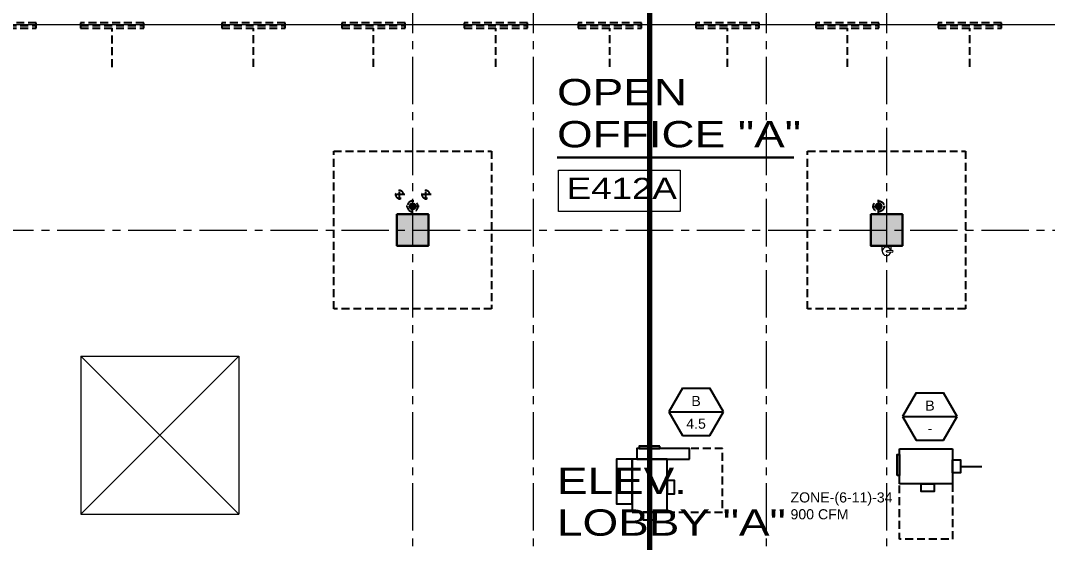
# Model space of a CAD drawing. Header units: inches. Extents: x -26012 to 27, y -3347 to 2082.
# Drawn here: x -23159 to -22379, y 1137 to 1533 of the extents above; entities that cross this region are included whole.
import ezdxf
from ezdxf.enums import TextEntityAlignment as Align

# ---------------------------------------------------------------- set-up
doc = ezdxf.new("R2010")
doc.units = ezdxf.units.IN
doc.header["$LTSCALE"] = 48
doc.header["$MEASUREMENT"] = 0
for name, pattern in [('A_Column Grid$0$CENTER2', [1.125, 0.75, -0.125, 0.125, -0.125]), ('HIDDEN2', [0.1875, 0.125, -0.0625]), ('Matchline$0$DASHED', [0.75, 0.5, -0.25]), ('NB - 5th floor_plan$0$HIDDEN2', [0.1875, 0.125, -0.0625])]:
    doc.linetypes.add(name, pattern=pattern)
for name, color, linetype in [('A104$0$A-ANNO-PATT-2-12', 8, 'Continuous'), ('A104$0$A-AREA-IDEN', 8, 'Continuous'), ('A104$0$A-COLS-COL2-12', 8, 'Continuous'), ('A104$0$A-EQPM-FEC', 8, 'Continuous'), ('A104$0$A-FLOR-SLAB', 8, 'Continuous'), ('A104$0$A-Roof-leader', 8, 'Continuous'), ('A104$0$tower crane', 8, 'Continuous'), ('A_Column Grid$0$A-GRID-GRD1-15', 8, 'A_Column Grid$0$CENTER2'), ('CLEAR', 1, 'HIDDEN2'), ('HAEQUIP', 94, 'Continuous'), ('M-HVAC-anno', 6, 'Continuous'), ('M-HVAC-blck', 6, 'Continuous'), ('M-HVAC-clrn', 1, 'HIDDEN2'), ('M-HVAC-eqpm-fptd', 94, 'Continuous'), ('M-HVAC-Flex', 5, 'Continuous'), ('M-HVAC-FUTR', 4, 'HIDDEN2'), ('M-HVAC-supp', 93, 'Continuous'), ('M-HVAC-Term-Supp', 92, 'Continuous'), ('M-HVAC-TEXT', 6, 'Continuous'), ('Matchline$0$Match Line', 5, 'Matchline$0$DASHED'), ('NB - 5th floor_plan$0$STCCOLS1', 1, 'NB - 5th floor_plan$0$HIDDEN2'), ('NB - 5th floor_plan$0$STDROPS', 1, 'NB - 5th floor_plan$0$HIDDEN2'), ('NB - 5th floor_plan$0$STWETSTACK', 1, 'NB - 5th floor_plan$0$HIDDEN2'), ('XREF', 8, 'Continuous')]:
    doc.layers.add(name, color=color, linetype=linetype)
doc.styles.add('A104$0$Arial', font='arial.ttf', dxfattribs={"height": 0.076839})
doc.styles.add('A104$0$style-Arial', font='arial.ttf')
doc.styles.add('M08', font='arial.ttf', dxfattribs={"height": 7.68})

# ---------------------------------------------------------------- blocks, each defined once
blk = doc.blocks.new('A104')
at = {"layer": 'A104$0$A-Roof-leader', "lineweight": 13}
h = blk.add_hatch(color=256, dxfattribs=at)
edge = h.paths.add_edge_path()
edge.add_arc((-22861.0236, 1392.095), 3, 0, 360)
h = blk.add_hatch(color=256, dxfattribs=at)
edge = h.paths.add_edge_path()
edge.add_arc((-22507.0236, 1392.095), 3, 0, 360)
at = {"layer": 'A104$0$A-ANNO-PATT-2-12', "lineweight": 30}
for points in [[(-22849.0236, 1362.095), (-22849.0236, 1386.095), (-22873.0236, 1362.095), (-22873.0236, 1386.095)], [(-22489.0236, 1362.095), (-22489.0236, 1386.095), (-22513.0236, 1362.095), (-22513.0236, 1386.095)]]:
    blk.add_solid(points, dxfattribs=at)
at = {"layer": 'A104$0$A-AREA-IDEN', "lineweight": 30}
blk.add_line((-22751.3606, 1429.1784, 0.2066), (-22571.4122, 1429.1784, 0.2066), dxfattribs=at)
at = {"layer": 'A104$0$A-AREA-IDEN', "lineweight": 13}
blk.add_3dface([(-22750.1608, 1419.6617, 0.2066), (-22657.7228, 1419.6617, 0.2066), (-22657.7228, 1388.1321, 0.2066), (-22750.1608, 1388.1321, 0.2066)], dxfattribs=at)
at = {"layer": 'A104$0$A-COLS-COL2-12', "lineweight": 30}
for points in [[(-22873.0236, 1386.095), (-22849.0236, 1386.095), (-22849.0236, 1362.095), (-22873.0236, 1362.095)], [(-22513.0236, 1386.095), (-22489.0236, 1386.095), (-22489.0236, 1362.095), (-22513.0236, 1362.095)]]:
    blk.add_3dface(points, dxfattribs=at)
at = {"layer": 'A104$0$A-EQPM-FEC', "lineweight": 13}
for p, q in [((-22496.6121, 1358.5608), (-22500.9446, 1358.1973)), ((-22500.9435, 1357.6039), (-22496.6098, 1357.2557))]:
    blk.add_line(p, q, dxfattribs=at)
at = {"layer": 'A104$0$A-EQPM-FEC', "lineweight": 0, "flags": 128}
blk.add_lwpolyline([(-22504.2482, 1358.4508), (-22504.2546, 1362.0892), (-22497.7926, 1362.1007), (-22497.7862, 1358.4624)], dxfattribs=at)
at = {"layer": 'A104$0$A-EQPM-FEC', "lineweight": 13}
blk.add_circle((-22500.9441, 1357.9006), 0.2967, dxfattribs=at)
for centre, radius, start, end in [((-22501.0111, 1357.9005), 3.2735, 9.8827989, 350.3204767), ((-22496.6109, 1357.9083), 0.6526, 270.1037127, 90.1016378)]:
    blk.add_arc(centre, radius, start, end, dxfattribs=at)
at = {"layer": 'A104$0$A-FLOR-SLAB', "lineweight": 0, "flags": 128}
blk.add_lwpolyline([(-23869.2731, 1530.3475), (-21072.7739, 1530.3449), (-21072.7739, -6.1545), (-22489.2736, -6.1545), (-22489.2736, 53.8448), (-22872.7736, 53.8448), (-22872.7736, -6.1545), (-24409.272, -6.1545)], dxfattribs=at)
at = {"layer": 'A104$0$tower crane', "lineweight": 0}
for p, q in [((-23113.0236, 1278.128), (-22993.0236, 1278.128)), ((-23113.0236, 1278.128), (-23113.0236, 1158.128)), ((-23113.0236, 1278.128), (-22993.0236, 1158.128)), ((-22993.0236, 1278.128), (-23113.0236, 1158.128)), ((-22993.0236, 1278.128), (-22993.0236, 1158.128)), ((-23113.0236, 1158.128), (-22993.0236, 1158.128))]:
    blk.add_line(p, q, dxfattribs=at)
at = {"layer": 'A104$0$A-AREA-IDEN', "lineweight": 30, "style": 'A104$0$style-Arial', "width": 1.246875}
blk.add_text('E412A', height=16, dxfattribs=at).set_placement((-22743.9767, 1397.7748, 0.2066))
at = {"layer": 'A104$0$A-AREA-IDEN', "lineweight": 30, "char_height": 19.999996, "attachment_point": 7, "line_spacing_factor": 0.6, "style": 'A104$0$Arial'}
for s, insert in [('\\H1x;\\W1.24688;OPEN', (-22751.3616, 1468.6574, 0.2066)), ('\\H1x;\\W1.24688;OFFICE "A"', (-22751.3616, 1436.6574, 0.2066)), ('\\H1x;\\W1.24688;ELEV.        ', (-22751.3616, 1173.4161, 0.2066)), ('\\H1x;\\W1.24688;LOBBY "A"', (-22751.3616, 1141.4161, 0.2066))]:
    blk.add_mtext(s, dxfattribs=dict(at, insert=insert))
blk = doc.blocks.new('Matchline')
at = {"layer": 'Matchline$0$Match Line', "color": 5, "lineweight": 0, "const_width": 4}
blk.add_lwpolyline([(-22681.02, 2080.37), (-22681.02, -161.85)], dxfattribs=at)
blk = doc.blocks.new('NB - 5th floor_plan')
at = {"layer": 'NB - 5th floor_plan$0$STCCOLS1', "color": 1, "linetype": 'NB - 5th floor_plan$0$HIDDEN2'}
for points in [[(-22873.02, 1386.09), (-22849.02, 1386.09), (-22849.02, 1362.09), (-22873.02, 1362.09)], [(-22513.02, 1386.09), (-22489.02, 1386.09), (-22489.02, 1362.09), (-22513.02, 1362.09)]]:
    blk.add_lwpolyline(points, close=True, dxfattribs=at)
at = {"layer": 'NB - 5th floor_plan$0$STDROPS', "color": 1, "linetype": 'NB - 5th floor_plan$0$HIDDEN2'}
for points in [[(-22921.02, 1434.12), (-22801.02, 1434.12), (-22801.02, 1314.12), (-22921.02, 1314.12)], [(-22561.02, 1434.12), (-22441.02, 1434.12), (-22441.02, 1314.12), (-22561.02, 1314.12)]]:
    blk.add_lwpolyline(points, close=True, dxfattribs=at)
at = {"layer": 'NB - 5th floor_plan$0$STWETSTACK', "color": 1, "linetype": 'NB - 5th floor_plan$0$HIDDEN2', "extrusion": (0, 0, -1)}
for p, q in [((-22871.02, 1397.09, -0.01), (-22871.02, 1405.09, -0.01)), ((-22851.02, 1397.09, -0.01), (-22851.02, 1405.09, -0.01)), ((-22867.02, 1401.09, -0.01), (-22875.02, 1401.09, -0.01)), ((-22861.02, 1387.09, -0.01), (-22861.02, 1397.09, -0.01)), ((-22847.02, 1401.09, -0.01), (-22855.02, 1401.09, -0.01)), ((-22856.02, 1392.09, -0.01), (-22866.02, 1392.09, -0.01))]:
    blk.add_line(p, q, dxfattribs=at)
at = {"layer": 'NB - 5th floor_plan$0$STWETSTACK', "color": 1, "linetype": 'NB - 5th floor_plan$0$HIDDEN2'}
for p, q in [((-22507.02, 1387.09, -0.01), (-22507.02, 1397.09, -0.01)), ((-22512.02, 1392.09, -0.01), (-22502.02, 1392.09, -0.01))]:
    blk.add_line(p, q, dxfattribs=at)
at = {"layer": 'NB - 5th floor_plan$0$STWETSTACK', "color": 1, "linetype": 'NB - 5th floor_plan$0$HIDDEN2', "extrusion": (0, 0, -1)}
for centre, radius in [((22871.02, 1401.09, 0.01), 3), ((22851.02, 1401.09, 0.01), 3), ((22861.02, 1392.09, 0.01), 4)]:
    blk.add_circle(centre, radius, dxfattribs=at)
at = {"layer": 'NB - 5th floor_plan$0$STWETSTACK', "color": 1, "linetype": 'NB - 5th floor_plan$0$HIDDEN2'}
blk.add_circle((-22507.02, 1392.09, -0.01), 4, dxfattribs=at)
blk = doc.blocks.new('A_Column Grid')
at = {"layer": 'A_Column Grid$0$A-GRID-GRD1-15', "lineweight": 0}
for p, q in [((-22861.02, 1667.67), (-22861.02, -2700.91)), ((-22769.53, 1667.67), (-22769.53, 1016.11)), ((-22592.52, 1667.67), (-22592.52, 1016.11)), ((-22501.02, 1667.67), (-22501.02, -2700.91)), ((-23941.02, 1374.09), (-20840.23, 1374.09))]:
    blk.add_line(p, q, dxfattribs=at)
blk = doc.blocks.new('FPTD INT')
at = {"layer": 'CLEAR', "flags": 128}
blk.add_lwpolyline([(-26603.13, -1659.44), (-26603.13, -1701.44), (-26562.88, -1701.44), (-26562.88, -1659.44)], dxfattribs=at)
at = {"layer": 'HAEQUIP'}
for p, q in [((-26562.88, -1632.94), (-26603.13, -1632.94)), ((-26603.13, -1632.94), (-26603.13, -1659.44)), ((-26562.88, -1659.44), (-26562.88, -1632.94)), ((-26603.13, -1659.44), (-26562.88, -1659.44))]:
    blk.add_line(p, q, dxfattribs=at)
for points in [[(-26560.88, -1653.01), (-26560.88, -1637.26), (-26562.88, -1637.26), (-26562.88, -1653.01)], [(-26603.13, -1651.19), (-26603.13, -1641.19), (-26609.13, -1641.19), (-26609.13, -1651.19)], [(-26579.13, -1659.44), (-26589.13, -1659.44), (-26589.13, -1665.19), (-26579.13, -1665.19)]]:
    blk.add_lwpolyline(points, close=True, dxfattribs=at)
blk = doc.blocks.new('A$C73FD2CE6')
at = {"layer": 'M-HVAC-blck'}
for p, q in [((10.41, 36), (0, 18.01)), ((10.41, 36), (31.18, 36)), ((41.57, 17.97), (31.18, 36)), ((0, 18.01), (10.37, 0)), ((0.01, 17.99), (41.56, 17.99)), ((31.17, 0), (41.57, 17.97)), ((10.37, 0), (31.17, 0))]:
    blk.add_line(p, q, dxfattribs=at)
at = {"layer": 'M-HVAC-TEXT', "style": 'M08'}
for tag, p in [('2', (20.78, 26.3)), ('1', (20.78, 8.99))]:
    blk.add_attdef(tag, text='', height=7.68, dxfattribs=at).set_placement(p, align=Align.MIDDLE)
blk = doc.blocks.new('A$C4BF10DA9')
at = {"layer": 'M-HVAC-clrn', "flags": 128}
blk.add_lwpolyline([(6, 42), (6, 0), (54.25, 0), (54.25, 25)], dxfattribs=at)
at = {"layer": 'M-HVAC-eqpm-fptd'}
for p, q in [((6, 68.5), (6, 42)), ((46.25, 68.5), (6, 68.5)), ((46.25, 42), (46.25, 68.5)), ((6, 42), (46.25, 42))]:
    blk.add_line(p, q, dxfattribs=at)
for points in [[(12.25, 68.5), (46.25, 68.5), (46.25, 80.5), (12.25, 80.5)], [(46.25, 25), (54.25, 25), (54.25, 65), (46.25, 65)], [(6, 50.25), (6, 60.25), (0, 60.25), (0, 50.25)], [(30, 42), (20, 42), (20, 36.25), (30, 36.25)]]:
    blk.add_lwpolyline(points, close=True, dxfattribs=at)
at = {"layer": 'M-HVAC-supp'}
blk.add_lwpolyline([(56.25, 47.5), (56.25, 63.25), (54.25, 63.25), (54.25, 47.5)], close=True, dxfattribs=at)
blk = doc.blocks.new('SD-A')
at = {"layer": 'M-HVAC-FUTR'}
for p, q in [((2473.34, 316.58), (2425.34, 316.58)), ((2425.34, 316.58), (2425.34, 312.58)), ((2473.34, 314.58), (2425.34, 314.58)), ((2425.34, 312.58), (2473.34, 312.58)), ((2473.34, 312.58), (2473.34, 316.58))]:
    blk.add_line(p, q, dxfattribs=at)

msp = doc.modelspace()

# ---------------------------------------------------------------- linework, layer by layer
at = {"layer": 'M-HVAC-Flex'}
msp.add_line((-22681.02, 1147.16), (-22681.02, 1153.64), dxfattribs=at)
at = {"layer": 'M-HVAC-Flex', "flags": 128}
msp.add_lwpolyline([(-22444.83, 1194.41), (-22428.72, 1194.41)], dxfattribs=at)
at = {"layer": 'M-HVAC-FUTR'}
for points in [[(-23089.31, 1498, 0), (-23089.31, 1527.6, 0)], [(-22981.87, 1498.14, 0), (-22981.87, 1527.6, 0)], [(-22890.79, 1498.14, 0), (-22890.79, 1527.6, 0)], [(-22797.78, 1498.14, 0), (-22797.78, 1527.6, 0)], [(-22711.23, 1498.14, 0), (-22711.23, 1527.6, 0)], [(-22621.87, 1498.14, 0), (-22621.87, 1527.6, 0)], [(-22530.79, 1498.14, 0), (-22530.79, 1527.6, 0)], [(-22437.78, 1498.14, 0), (-22437.78, 1527.6, 0)]]:
    msp.add_spline(points, degree=3, dxfattribs=at)

# ---------------------------------------------------------------- block references
at = {"layer": 'M-HVAC-blck'}
for p, values in [((-22666.51, 1217.81), {'2': 'B', '1': '4.5'}), ((-22488.83, 1214.31), {'2': 'B', '1': '-'})]:
    msp.add_blockref('A$C73FD2CE6', p, dxfattribs=at).add_auto_attribs(values)
at = {"layer": 'M-HVAC-eqpm-fptd', "xscale": -1}
msp.add_blockref('FPTD INT', (-49053.96, 2840.6), dxfattribs=at)
at = {"layer": 'M-HVAC-FUTR', "rotation": 90.00000000000001}
msp.add_blockref('A$C4BF10DA9', (-22625.77, 1153.64), dxfattribs=at)
at = {"layer": 'M-HVAC-Term-Supp', "rotation": 180}
for p in [(-20721.75, 1844.17, 0), (-20639.97, 1844.17, 0), (-20532.53, 1844.17, 0), (-20441.45, 1844.17, 0), (-20348.44, 1844.17, 0), (-20261.88, 1844.17, 0), (-20172.53, 1844.17, 0), (-20081.45, 1844.17, 0), (-19988.44, 1844.17, 0)]:
    msp.add_blockref('SD-A', p, dxfattribs=at)
at = {"layer": 'XREF'}
for name in ['Matchline', 'A_Column Grid', 'A104', 'NB - 5th floor_plan']:
    msp.add_blockref(name, (0, 0), dxfattribs=at)

# ---------------------------------------------------------------- texts
at = {"layer": 'M-HVAC-anno', "insert": (-22573.99, 1174.64, 0), "char_height": 7.68, "width": 88.2868, "attachment_point": 1, "style": 'M08'}
msp.add_mtext('ZONE-(6-11)-34\\P900 CFM ', dxfattribs=at)

doc.saveas('drawing.dxf')
